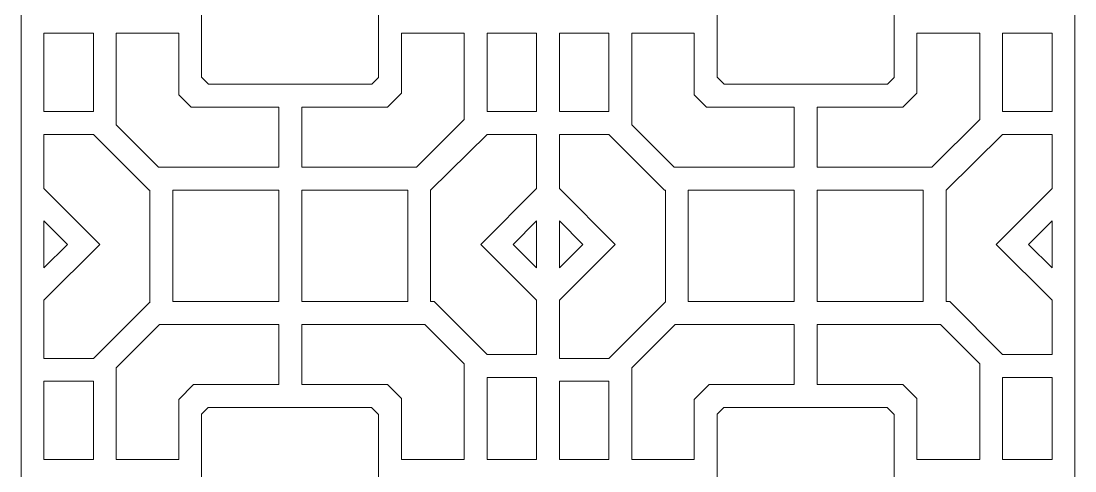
# Model space of a CAD drawing. Header units: centimetres. Extents: x 8 to 13.6, y -9.5 to 9.5.
# Drawn here: x 8 to 13.58, y 3.85 to 6.23 of the extents above; entities that cross this region are included whole.
import ezdxf

# ---------------------------------------------------------------- set-up
doc = ezdxf.new("R2010")
doc.units = ezdxf.units.CM
doc.header["$MEASUREMENT"] = 0
doc.layers.add('layer 1', color=7, linetype='Continuous')

msp = doc.modelspace()

# ---------------------------------------------------------------- linework, layer by layer
at = {"layer": 'layer 1', "color": 250, "lineweight": 9}
for points, knots in [([(8.00349, 4.75014), (8.00349, 4.75014), (8.00349, 4.75014), (8.00349, 4.75014), (8.00349, 4.75014), (8.00349, 4.75014), (8.00349, 7.12452), (8.00349, 7.12452), (8.00349, 7.12452), (8.00349, 7.12452), (8.00349, 7.12507), (8.00349, 7.12507), (8.00349, 7.12507), (8.00349, 7.12507), (8.00349, 9.5), (8.00349, 9.5), (8.00349, 9.5), (8.00349, 9.5), (8.12442, 9.5), (8.12442, 9.5), (8.12442, 9.5), (8.12442, 9.5), (8.12442, 9.19988), (8.12442, 9.19988), (8.12442, 9.19988), (8.12442, 9.19988), (8.3867, 9.19988), (8.3867, 9.19988), (8.3867, 9.19988), (8.3867, 9.19988), (8.68684, 9.5), (8.68684, 9.5), (8.68684, 9.5), (8.68684, 9.5), (10.19119, 9.5), (10.19119, 9.5), (10.19119, 9.5), (10.19119, 9.5), (10.47049, 9.22071), (10.47049, 9.22071), (10.47049, 9.22071), (10.47049, 9.22071), (10.47049, 9.2204), (10.47049, 9.2204), (10.47049, 9.2204), (10.47049, 9.2204), (10.73276, 9.2204), (10.73276, 9.2204), (10.73276, 9.2204), (10.73276, 9.2204), (10.73276, 9.5), (10.73276, 9.5), (10.73276, 9.5), (10.73276, 9.5), (10.85369, 9.5), (10.85369, 9.5), (10.85369, 9.5), (10.85369, 9.5), (10.85369, 9.19988), (10.85369, 9.19988), (10.85369, 9.19988), (10.85369, 9.19988), (11.11599, 9.19988), (11.11599, 9.19988), (11.11599, 9.19988), (11.11599, 9.19988), (11.41611, 9.5), (11.41611, 9.5), (11.41611, 9.5), (11.41611, 9.5), (12.92046, 9.5), (12.92046, 9.5), (12.92046, 9.5), (12.92046, 9.5), (13.19977, 9.22071), (13.19977, 9.22071), (13.19977, 9.22071), (13.19977, 9.22071), (13.19977, 9.2204), (13.19977, 9.2204), (13.19977, 9.2204), (13.19977, 9.2204), (13.46205, 9.2204), (13.46205, 9.2204), (13.46205, 9.2204), (13.46205, 9.2204), (13.46205, 9.5), (13.46205, 9.5), (13.46205, 9.5), (13.46205, 9.5), (13.58295, 9.5), (13.58295, 9.5), (13.58295, 9.5), (13.58295, 9.5), (13.58295, 7.12507), (13.58295, 7.12507), (13.58295, 7.12507), (13.58295, 7.12507), (13.58295, 7.12452), (13.58295, 7.12452), (13.58295, 7.12452), (13.58295, 7.12452), (13.58295, 4.75014), (13.58295, 4.75014), (13.58295, 4.75014), (13.58295, 4.75014), (13.58295, 4.7496), (13.58295, 4.7496), (13.58295, 4.7496), (13.58295, 4.7496), (13.58295, 2.37521), (13.58295, 2.37521), (13.58295, 2.37521), (13.58295, 2.37521), (13.58295, 2.37466), (13.58295, 2.37466), (13.58295, 2.37466), (13.58295, 2.37466), (13.58295, 0.00028), (13.58295, 0.00028), (13.58295, 0.00028), (13.58295, 0.00028), (13.58295, -0.00027), (13.58295, -0.00027), (13.58295, -0.00027), (13.58295, -0.00027), (13.58295, -2.37465), (13.58295, -2.37465), (13.58295, -2.37465), (13.58295, -2.37465), (13.58295, -2.3752), (13.58295, -2.3752), (13.58295, -2.3752), (13.58295, -2.3752), (13.58295, -4.74959), (13.58295, -4.74959), (13.58295, -4.74959), (13.58295, -4.74959), (13.58295, -4.75014), (13.58295, -4.75014), (13.58295, -4.75014), (13.58295, -4.75014), (13.58295, -7.12451), (13.58295, -7.12451), (13.58295, -7.12451), (13.58295, -7.12451), (13.58295, -7.12506), (13.58295, -7.12506), (13.58295, -7.12506), (13.58295, -7.12506), (13.58295, -9.5), (13.58295, -9.5), (13.58295, -9.5), (13.58295, -9.5), (13.46205, -9.5), (13.46205, -9.5), (13.46205, -9.5), (13.46205, -9.5), (13.46205, -9.49224), (13.46205, -9.49224), (13.46205, -9.49224), (13.46205, -9.49224), (13.16686, -9.19705), (13.16686, -9.19705), (13.16686, -9.19705), (13.16686, -9.19705), (13.46205, -8.90187), (13.46205, -8.90187), (13.46205, -8.90187), (13.46205, -8.90187), (13.46205, -8.61481), (13.46205, -8.61481), (13.46205, -8.61481), (13.46205, -8.61481), (13.1996, -8.61481), (13.1996, -8.61481), (13.1996, -8.61481), (13.1996, -8.61481), (12.90099, -8.90973), (12.90099, -8.90973), (12.90099, -8.90973), (12.90099, -8.90973), (12.90074, -8.90973), (12.90074, -8.90973), (12.90074, -8.90973), (12.90074, -8.90973), (12.90074, -9.5), (12.90074, -9.5), (12.90074, -9.5), (12.90074, -9.5), (12.77984, -9.5), (12.77984, -9.5), (12.77984, -9.5), (12.77984, -9.5), (12.77984, -8.90973), (12.77984, -8.90973), (12.77984, -8.90973), (12.77984, -8.90973), (12.21831, -8.90973), (12.21831, -8.90973), (12.21831, -8.90973), (12.21831, -8.90973), (12.21831, -9.5), (12.21831, -9.5), (12.21831, -9.5), (12.21831, -9.5), (12.0974, -9.5), (12.0974, -9.5), (12.0974, -9.5), (12.0974, -9.5), (12.0974, -8.90973), (12.0974, -8.90973), (12.0974, -8.90973), (12.0974, -8.90973), (11.53592, -8.90973), (11.53592, -8.90973), (11.53592, -8.90973), (11.53592, -8.90973), (11.53592, -9.5), (11.53592, -9.5), (11.53592, -9.5), (11.53592, -9.5), (11.415, -9.5), (11.415, -9.5), (11.415, -9.5), (11.415, -9.5), (11.415, -8.90973), (11.415, -8.90973), (11.415, -8.90973), (11.415, -8.90973), (11.41087, -8.90973), (11.41087, -8.90973), (11.41087, -8.90973), (11.41087, -8.90973), (11.11599, -8.61482), (11.11599, -8.61482), (11.11599, -8.61482), (11.11599, -8.61482), (11.11599, -8.61481), (11.11599, -8.61481), (11.11599, -8.61481), (11.11599, -8.61481), (10.85369, -8.61481), (10.85369, -8.61481), (10.85369, -8.61481), (10.85369, -8.61481), (10.85369, -8.90187), (10.85369, -8.90187), (10.85369, -8.90187), (10.85369, -8.90187), (11.14887, -9.19705), (11.14887, -9.19705), (11.14887, -9.19705), (11.14887, -9.19705), (10.85369, -9.49224), (10.85369, -9.49224), (10.85369, -9.49224), (10.85369, -9.49224), (10.85369, -9.5), (10.85369, -9.5), (10.85369, -9.5), (10.85369, -9.5), (10.73276, -9.5), (10.73276, -9.5), (10.73276, -9.5), (10.73276, -9.5), (10.73276, -9.49224), (10.73276, -9.49224), (10.73276, -9.49224), (10.73276, -9.49224), (10.43757, -9.19705), (10.43757, -9.19705), (10.43757, -9.19705), (10.43757, -9.19705), (10.73276, -8.90187), (10.73276, -8.90187), (10.73276, -8.90187), (10.73276, -8.90187), (10.73276, -8.61481), (10.73276, -8.61481), (10.73276, -8.61481), (10.73276, -8.61481), (10.47033, -8.61481), (10.47033, -8.61481), (10.47033, -8.61481), (10.47033, -8.61481), (10.1717, -8.90973), (10.1717, -8.90973), (10.1717, -8.90973), (10.1717, -8.90973), (10.17145, -8.90973), (10.17145, -8.90973), (10.17145, -8.90973), (10.17145, -8.90973), (10.17145, -9.5), (10.17145, -9.5), (10.17145, -9.5), (10.17145, -9.5), (10.05055, -9.5), (10.05055, -9.5), (10.05055, -9.5), (10.05055, -9.5), (10.05055, -8.90973), (10.05055, -8.90973), (10.05055, -8.90973), (10.05055, -8.90973), (9.48904, -8.90973), (9.48904, -8.90973), (9.48904, -8.90973), (9.48904, -8.90973), (9.48904, -9.5), (9.48904, -9.5), (9.48904, -9.5), (9.48904, -9.5), (9.36814, -9.5), (9.36814, -9.5), (9.36814, -9.5), (9.36814, -9.5), (9.36814, -8.90973), (9.36814, -8.90973), (9.36814, -8.90973), (9.36814, -8.90973), (8.80664, -8.90973), (8.80664, -8.90973), (8.80664, -8.90973), (8.80664, -8.90973), (8.80664, -9.5), (8.80664, -9.5), (8.80664, -9.5), (8.80664, -9.5), (8.68573, -9.5), (8.68573, -9.5), (8.68573, -9.5), (8.68573, -9.5), (8.68573, -8.90973), (8.68573, -8.90973), (8.68573, -8.90973), (8.68573, -8.90973), (8.6816, -8.90973), (8.6816, -8.90973), (8.6816, -8.90973), (8.6816, -8.90973), (8.3867, -8.61482), (8.3867, -8.61482), (8.3867, -8.61482), (8.3867, -8.61482), (8.3867, -8.61481), (8.3867, -8.61481), (8.3867, -8.61481), (8.3867, -8.61481), (8.12442, -8.61481), (8.12442, -8.61481), (8.12442, -8.61481), (8.12442, -8.61481), (8.12442, -8.90187), (8.12442, -8.90187), (8.12442, -8.90187), (8.12442, -8.90187), (8.4196, -9.19705), (8.4196, -9.19705), (8.4196, -9.19705), (8.4196, -9.19705), (8.12442, -9.49224), (8.12442, -9.49224), (8.12442, -9.49224), (8.12442, -9.49224), (8.12442, -9.5), (8.12442, -9.5), (8.12442, -9.5), (8.12442, -9.5), (8.00349, -9.5), (8.00349, -9.5), (8.00349, -9.5), (8.00349, -9.5), (8.00349, -7.12506), (8.00349, -7.12506), (8.00349, -7.12506), (8.00349, -7.12506), (8.00349, -7.12451), (8.00349, -7.12451), (8.00349, -7.12451), (8.00349, -7.12451), (8.00349, -4.75014), (8.00349, -4.75014), (8.00349, -4.75014), (8.00349, -4.75014), (8.00349, -4.74959), (8.00349, -4.74959), (8.00349, -4.74959), (8.00349, -4.74959), (8.00349, -2.3752), (8.00349, -2.3752), (8.00349, -2.3752), (8.00349, -2.3752), (8.00349, -2.37465), (8.00349, -2.37465), (8.00349, -2.37465), (8.00349, -2.37465), (8.00349, -0.00027), (8.00349, -0.00027), (8.00349, -0.00027), (8.00349, -0.00027), (8.00349, 0.00028), (8.00349, 0.00028), (8.00349, 0.00028), (8.00349, 0.00028), (8.00349, 2.37466), (8.00349, 2.37466), (8.00349, 2.37466), (8.00349, 2.37466), (8.00349, 2.37521), (8.00349, 2.37521), (8.00349, 2.37521), (8.00349, 2.37521), (8.00349, 4.7496), (8.00349, 4.7496), (8.00349, 4.7496), (8.00349, 4.7496), (8.00349, 4.75014), (8.00349, 4.75014)], [0, 0, 0, 0, 0.009434, 0.009434, 0.009434, 0.009434, 0.0188679, 0.0188679, 0.0188679, 0.0188679, 0.0283019, 0.0283019, 0.0283019, 0.0283019, 0.0377358, 0.0377358, 0.0377358, 0.0377358, 0.0471698, 0.0471698, 0.0471698, 0.0471698, 0.0566038, 0.0566038, 0.0566038, 0.0566038, 0.0660377, 0.0660377, 0.0660377, 0.0660377, 0.0754717, 0.0754717, 0.0754717, 0.0754717, 0.0849057, 0.0849057, 0.0849057, 0.0849057, 0.0943396, 0.0943396, 0.0943396, 0.0943396, 0.1037736, 0.1037736, 0.1037736, 0.1037736, 0.1132075, 0.1132075, 0.1132075, 0.1132075, 0.1226415, 0.1226415, 0.1226415, 0.1226415, 0.1320755, 0.1320755, 0.1320755, 0.1320755, 0.1415094, 0.1415094, 0.1415094, 0.1415094, 0.1509434, 0.1509434, 0.1509434, 0.1509434, 0.1603774, 0.1603774, 0.1603774, 0.1603774, 0.1698113, 0.1698113, 0.1698113, 0.1698113, 0.1792453, 0.1792453, 0.1792453, 0.1792453, 0.1886792, 0.1886792, 0.1886792, 0.1886792, 0.1981132, 0.1981132, 0.1981132, 0.1981132, 0.2075472, 0.2075472, 0.2075472, 0.2075472, 0.2169811, 0.2169811, 0.2169811, 0.2169811, 0.2264151, 0.2264151, 0.2264151, 0.2264151, 0.2358491, 0.2358491, 0.2358491, 0.2358491, 0.245283, 0.245283, 0.245283, 0.245283, 0.254717, 0.254717, 0.254717, 0.254717, 0.2641509, 0.2641509, 0.2641509, 0.2641509, 0.2735849, 0.2735849, 0.2735849, 0.2735849, 0.2830189, 0.2830189, 0.2830189, 0.2830189, 0.2924528, 0.2924528, 0.2924528, 0.2924528, 0.3018868, 0.3018868, 0.3018868, 0.3018868, 0.3113208, 0.3113208, 0.3113208, 0.3113208, 0.3207547, 0.3207547, 0.3207547, 0.3207547, 0.3301887, 0.3301887, 0.3301887, 0.3301887, 0.3396226, 0.3396226, 0.3396226, 0.3396226, 0.3490566, 0.3490566, 0.3490566, 0.3490566, 0.3584906, 0.3584906, 0.3584906, 0.3584906, 0.3679245, 0.3679245, 0.3679245, 0.3679245, 0.3773585, 0.3773585, 0.3773585, 0.3773585, 0.3867925, 0.3867925, 0.3867925, 0.3867925, 0.3962264, 0.3962264, 0.3962264, 0.3962264, 0.4056604, 0.4056604, 0.4056604, 0.4056604, 0.4150943, 0.4150943, 0.4150943, 0.4150943, 0.4245283, 0.4245283, 0.4245283, 0.4245283, 0.4339623, 0.4339623, 0.4339623, 0.4339623, 0.4433962, 0.4433962, 0.4433962, 0.4433962, 0.4528302, 0.4528302, 0.4528302, 0.4528302, 0.4622642, 0.4622642, 0.4622642, 0.4622642, 0.4716981, 0.4716981, 0.4716981, 0.4716981, 0.4811321, 0.4811321, 0.4811321, 0.4811321, 0.490566, 0.490566, 0.490566, 0.490566, 0.5, 0.5, 0.5, 0.5, 0.509434, 0.509434, 0.509434, 0.509434, 0.5188679, 0.5188679, 0.5188679, 0.5188679, 0.5283019, 0.5283019, 0.5283019, 0.5283019, 0.5377358, 0.5377358, 0.5377358, 0.5377358, 0.5471698, 0.5471698, 0.5471698, 0.5471698, 0.5566038, 0.5566038, 0.5566038, 0.5566038, 0.5660377, 0.5660377, 0.5660377, 0.5660377, 0.5754717, 0.5754717, 0.5754717, 0.5754717, 0.5849057, 0.5849057, 0.5849057, 0.5849057, 0.5943396, 0.5943396, 0.5943396, 0.5943396, 0.6037736, 0.6037736, 0.6037736, 0.6037736, 0.6132075, 0.6132075, 0.6132075, 0.6132075, 0.6226415, 0.6226415, 0.6226415, 0.6226415, 0.6320755, 0.6320755, 0.6320755, 0.6320755, 0.6415094, 0.6415094, 0.6415094, 0.6415094, 0.6509434, 0.6509434, 0.6509434, 0.6509434, 0.6603774, 0.6603774, 0.6603774, 0.6603774, 0.6698113, 0.6698113, 0.6698113, 0.6698113, 0.6792453, 0.6792453, 0.6792453, 0.6792453, 0.6886792, 0.6886792, 0.6886792, 0.6886792, 0.6981132, 0.6981132, 0.6981132, 0.6981132, 0.7075472, 0.7075472, 0.7075472, 0.7075472, 0.7169811, 0.7169811, 0.7169811, 0.7169811, 0.7264151, 0.7264151, 0.7264151, 0.7264151, 0.7358491, 0.7358491, 0.7358491, 0.7358491, 0.745283, 0.745283, 0.745283, 0.745283, 0.754717, 0.754717, 0.754717, 0.754717, 0.7641509, 0.7641509, 0.7641509, 0.7641509, 0.7735849, 0.7735849, 0.7735849, 0.7735849, 0.7830189, 0.7830189, 0.7830189, 0.7830189, 0.7924528, 0.7924528, 0.7924528, 0.7924528, 0.8018868, 0.8018868, 0.8018868, 0.8018868, 0.8113208, 0.8113208, 0.8113208, 0.8113208, 0.8207547, 0.8207547, 0.8207547, 0.8207547, 0.8301887, 0.8301887, 0.8301887, 0.8301887, 0.8396226, 0.8396226, 0.8396226, 0.8396226, 0.8490566, 0.8490566, 0.8490566, 0.8490566, 0.8584906, 0.8584906, 0.8584906, 0.8584906, 0.8679245, 0.8679245, 0.8679245, 0.8679245, 0.8773585, 0.8773585, 0.8773585, 0.8773585, 0.8867925, 0.8867925, 0.8867925, 0.8867925, 0.8962264, 0.8962264, 0.8962264, 0.8962264, 0.9056604, 0.9056604, 0.9056604, 0.9056604, 0.9150943, 0.9150943, 0.9150943, 0.9150943, 0.9245283, 0.9245283, 0.9245283, 0.9245283, 0.9339623, 0.9339623, 0.9339623, 0.9339623, 0.9433962, 0.9433962, 0.9433962, 0.9433962, 0.9528302, 0.9528302, 0.9528302, 0.9528302, 0.9622642, 0.9622642, 0.9622642, 0.9622642, 0.9716981, 0.9716981, 0.9716981, 0.9716981, 0.9811321, 0.9811321, 0.9811321, 0.9811321, 1, 1, 1, 1]), ([(9.89597, 6.52872), (9.89597, 6.52872), (9.89597, 6.52872), (9.89597, 6.52872), (9.89597, 6.52872), (9.89597, 6.52872), (9.89597, 5.93491), (9.89597, 5.93491), (9.89597, 5.93491), (9.89597, 5.93491), (9.86139, 5.90033), (9.86139, 5.90033), (9.86139, 5.90033), (9.86139, 5.90033), (8.99583, 5.90033), (8.99583, 5.90033), (8.99583, 5.90033), (8.99583, 5.90033), (8.95929, 5.93689), (8.95929, 5.93689), (8.95929, 5.93689), (8.95929, 5.93689), (8.95929, 6.53069), (8.95929, 6.53069), (8.95929, 6.53069), (8.95929, 6.53069), (8.99402, 6.56541), (8.99402, 6.56541), (8.99402, 6.56541), (8.99402, 6.56541), (9.8593, 6.56541), (9.8593, 6.56541), (9.8593, 6.56541), (9.8593, 6.56541), (9.89597, 6.52872), (9.89597, 6.52872)], [0, 0, 0, 0, 0.1, 0.1, 0.1, 0.1, 0.2, 0.2, 0.2, 0.2, 0.3, 0.3, 0.3, 0.3, 0.4, 0.4, 0.4, 0.4, 0.5, 0.5, 0.5, 0.5, 0.6, 0.6, 0.6, 0.6, 0.7, 0.7, 0.7, 0.7, 0.8, 0.8, 0.8, 0.8, 1, 1, 1, 1]), ([(12.62525, 6.52872), (12.62525, 6.52872), (12.62525, 6.52872), (12.62525, 6.52872), (12.62525, 6.52872), (12.62525, 6.52872), (12.62525, 5.93491), (12.62525, 5.93491), (12.62525, 5.93491), (12.62525, 5.93491), (12.59068, 5.90033), (12.59068, 5.90033), (12.59068, 5.90033), (12.59068, 5.90033), (11.72512, 5.90033), (11.72512, 5.90033), (11.72512, 5.90033), (11.72512, 5.90033), (11.68858, 5.93689), (11.68858, 5.93689), (11.68858, 5.93689), (11.68858, 5.93689), (11.68858, 6.53069), (11.68858, 6.53069), (11.68858, 6.53069), (11.68858, 6.53069), (11.72329, 6.56541), (11.72329, 6.56541), (11.72329, 6.56541), (11.72329, 6.56541), (12.58857, 6.56541), (12.58857, 6.56541), (12.58857, 6.56541), (12.58857, 6.56541), (12.62525, 6.52872), (12.62525, 6.52872)], [0, 0, 0, 0, 0.1, 0.1, 0.1, 0.1, 0.2, 0.2, 0.2, 0.2, 0.3, 0.3, 0.3, 0.3, 0.4, 0.4, 0.4, 0.4, 0.5, 0.5, 0.5, 0.5, 0.6, 0.6, 0.6, 0.6, 0.7, 0.7, 0.7, 0.7, 0.8, 0.8, 0.8, 0.8, 1, 1, 1, 1]), ([(8.3867, 6.16941), (8.3867, 6.16941), (8.3867, 6.16941), (8.3867, 6.16941), (8.3867, 6.16941), (8.3867, 6.16941), (8.12442, 6.16941), (8.12442, 6.16941), (8.12442, 6.16941), (8.12442, 6.16941), (8.12442, 5.75569), (8.12442, 5.75569), (8.12442, 5.75569), (8.12442, 5.75569), (8.3867, 5.75569), (8.3867, 5.75569), (8.3867, 5.75569), (8.3867, 5.75569), (8.3867, 6.16941), (8.3867, 6.16941)], [0, 0, 0, 0, 0.1666667, 0.1666667, 0.1666667, 0.1666667, 0.3333333, 0.3333333, 0.3333333, 0.3333333, 0.5, 0.5, 0.5, 0.5, 0.6666667, 0.6666667, 0.6666667, 0.6666667, 1, 1, 1, 1]), ([(9.36814, 5.46077), (9.36814, 5.46077), (9.36814, 5.46077), (9.36814, 5.46077), (9.36814, 5.46077), (9.36814, 5.46077), (9.36814, 5.77943), (9.36814, 5.77943), (9.36814, 5.77943), (9.36814, 5.77943), (8.90341, 5.77943), (8.90341, 5.77943), (8.90341, 5.77943), (8.90341, 5.77943), (8.83839, 5.84447), (8.83839, 5.84447), (8.83839, 5.84447), (8.83839, 5.84447), (8.83839, 6.16941), (8.83839, 6.16941), (8.83839, 6.16941), (8.83839, 6.16941), (8.5076, 6.16941), (8.5076, 6.16941), (8.5076, 6.16941), (8.5076, 6.16941), (8.5076, 5.68486), (8.5076, 5.68486), (8.5076, 5.68486), (8.5076, 5.68486), (8.7317, 5.46077), (8.7317, 5.46077), (8.7317, 5.46077), (8.7317, 5.46077), (9.36814, 5.46077), (9.36814, 5.46077)], [0, 0, 0, 0, 0.1, 0.1, 0.1, 0.1, 0.2, 0.2, 0.2, 0.2, 0.3, 0.3, 0.3, 0.3, 0.4, 0.4, 0.4, 0.4, 0.5, 0.5, 0.5, 0.5, 0.6, 0.6, 0.6, 0.6, 0.7, 0.7, 0.7, 0.7, 0.8, 0.8, 0.8, 0.8, 1, 1, 1, 1]), ([(9.48904, 5.77943), (9.48904, 5.77943), (9.48904, 5.77943), (9.48904, 5.77943), (9.48904, 5.77943), (9.48904, 5.77943), (9.48904, 5.46077), (9.48904, 5.46077), (9.48904, 5.46077), (9.48904, 5.46077), (10.09696, 5.46077), (10.09696, 5.46077), (10.09696, 5.46077), (10.09696, 5.46077), (10.34958, 5.71337), (10.34958, 5.71337), (10.34958, 5.71337), (10.34958, 5.71337), (10.34958, 6.16941), (10.34958, 6.16941), (10.34958, 6.16941), (10.34958, 6.16941), (10.01689, 6.16941), (10.01689, 6.16941), (10.01689, 6.16941), (10.01689, 6.16941), (10.01689, 5.85311), (10.01689, 5.85311), (10.01689, 5.85311), (10.01689, 5.85311), (9.94319, 5.77943), (9.94319, 5.77943), (9.94319, 5.77943), (9.94319, 5.77943), (9.48904, 5.77943), (9.48904, 5.77943)], [0, 0, 0, 0, 0.1, 0.1, 0.1, 0.1, 0.2, 0.2, 0.2, 0.2, 0.3, 0.3, 0.3, 0.3, 0.4, 0.4, 0.4, 0.4, 0.5, 0.5, 0.5, 0.5, 0.6, 0.6, 0.6, 0.6, 0.7, 0.7, 0.7, 0.7, 0.8, 0.8, 0.8, 0.8, 1, 1, 1, 1]), ([(10.47049, 5.75569), (10.47049, 5.75569), (10.47049, 5.75569), (10.47049, 5.75569), (10.47049, 5.75569), (10.47049, 5.75569), (10.73276, 5.75569), (10.73276, 5.75569), (10.73276, 5.75569), (10.73276, 5.75569), (10.73276, 6.16941), (10.73276, 6.16941), (10.73276, 6.16941), (10.73276, 6.16941), (10.47049, 6.16941), (10.47049, 6.16941), (10.47049, 6.16941), (10.47049, 6.16941), (10.47049, 5.75569), (10.47049, 5.75569)], [0, 0, 0, 0, 0.1666667, 0.1666667, 0.1666667, 0.1666667, 0.3333333, 0.3333333, 0.3333333, 0.3333333, 0.5, 0.5, 0.5, 0.5, 0.6666667, 0.6666667, 0.6666667, 0.6666667, 1, 1, 1, 1]), ([(10.85369, 6.16941), (10.85369, 6.16941), (10.85369, 6.16941), (10.85369, 6.16941), (10.85369, 6.16941), (10.85369, 6.16941), (10.85369, 5.75569), (10.85369, 5.75569), (10.85369, 5.75569), (10.85369, 5.75569), (11.11599, 5.75569), (11.11599, 5.75569), (11.11599, 5.75569), (11.11599, 5.75569), (11.11599, 6.16941), (11.11599, 6.16941), (11.11599, 6.16941), (11.11599, 6.16941), (10.85369, 6.16941), (10.85369, 6.16941)], [0, 0, 0, 0, 0.1666667, 0.1666667, 0.1666667, 0.1666667, 0.3333333, 0.3333333, 0.3333333, 0.3333333, 0.5, 0.5, 0.5, 0.5, 0.6666667, 0.6666667, 0.6666667, 0.6666667, 1, 1, 1, 1]), ([(12.0974, 5.46077), (12.0974, 5.46077), (12.0974, 5.46077), (12.0974, 5.46077), (12.0974, 5.46077), (12.0974, 5.46077), (12.0974, 5.77943), (12.0974, 5.77943), (12.0974, 5.77943), (12.0974, 5.77943), (11.63268, 5.77943), (11.63268, 5.77943), (11.63268, 5.77943), (11.63268, 5.77943), (11.56766, 5.84447), (11.56766, 5.84447), (11.56766, 5.84447), (11.56766, 5.84447), (11.56766, 6.16941), (11.56766, 6.16941), (11.56766, 6.16941), (11.56766, 6.16941), (11.23689, 6.16941), (11.23689, 6.16941), (11.23689, 6.16941), (11.23689, 6.16941), (11.23689, 5.68486), (11.23689, 5.68486), (11.23689, 5.68486), (11.23689, 5.68486), (11.46097, 5.46077), (11.46097, 5.46077), (11.46097, 5.46077), (11.46097, 5.46077), (12.0974, 5.46077), (12.0974, 5.46077)], [0, 0, 0, 0, 0.1, 0.1, 0.1, 0.1, 0.2, 0.2, 0.2, 0.2, 0.3, 0.3, 0.3, 0.3, 0.4, 0.4, 0.4, 0.4, 0.5, 0.5, 0.5, 0.5, 0.6, 0.6, 0.6, 0.6, 0.7, 0.7, 0.7, 0.7, 0.8, 0.8, 0.8, 0.8, 1, 1, 1, 1]), ([(12.21831, 5.77943), (12.21831, 5.77943), (12.21831, 5.77943), (12.21831, 5.77943), (12.21831, 5.77943), (12.21831, 5.77943), (12.21831, 5.46077), (12.21831, 5.46077), (12.21831, 5.46077), (12.21831, 5.46077), (12.82625, 5.46077), (12.82625, 5.46077), (12.82625, 5.46077), (12.82625, 5.46077), (13.07885, 5.71337), (13.07885, 5.71337), (13.07885, 5.71337), (13.07885, 5.71337), (13.07885, 6.16941), (13.07885, 6.16941), (13.07885, 6.16941), (13.07885, 6.16941), (12.74616, 6.16941), (12.74616, 6.16941), (12.74616, 6.16941), (12.74616, 6.16941), (12.74616, 5.85311), (12.74616, 5.85311), (12.74616, 5.85311), (12.74616, 5.85311), (12.67248, 5.77943), (12.67248, 5.77943), (12.67248, 5.77943), (12.67248, 5.77943), (12.21831, 5.77943), (12.21831, 5.77943)], [0, 0, 0, 0, 0.1, 0.1, 0.1, 0.1, 0.2, 0.2, 0.2, 0.2, 0.3, 0.3, 0.3, 0.3, 0.4, 0.4, 0.4, 0.4, 0.5, 0.5, 0.5, 0.5, 0.6, 0.6, 0.6, 0.6, 0.7, 0.7, 0.7, 0.7, 0.8, 0.8, 0.8, 0.8, 1, 1, 1, 1]), ([(13.19977, 5.75569), (13.19977, 5.75569), (13.19977, 5.75569), (13.19977, 5.75569), (13.19977, 5.75569), (13.19977, 5.75569), (13.46205, 5.75569), (13.46205, 5.75569), (13.46205, 5.75569), (13.46205, 5.75569), (13.46205, 6.16941), (13.46205, 6.16941), (13.46205, 6.16941), (13.46205, 6.16941), (13.19977, 6.16941), (13.19977, 6.16941), (13.19977, 6.16941), (13.19977, 6.16941), (13.19977, 5.75569), (13.19977, 5.75569)], [0, 0, 0, 0, 0.1666667, 0.1666667, 0.1666667, 0.1666667, 0.3333333, 0.3333333, 0.3333333, 0.3333333, 0.5, 0.5, 0.5, 0.5, 0.6666667, 0.6666667, 0.6666667, 0.6666667, 1, 1, 1, 1]), ([(8.68629, 4.7496), (8.68629, 4.7496), (8.68629, 4.7496), (8.68629, 4.7496), (8.68629, 4.7496), (8.68629, 4.7496), (8.68573, 4.7496), (8.68573, 4.7496), (8.68573, 4.7496), (8.68573, 4.7496), (8.68573, 5.33986), (8.68573, 5.33986), (8.68573, 5.33986), (8.68573, 5.33986), (8.6816, 5.33986), (8.6816, 5.33986), (8.6816, 5.33986), (8.6816, 5.33986), (8.3867, 5.63476), (8.3867, 5.63476), (8.3867, 5.63476), (8.3867, 5.63476), (8.3867, 5.63479), (8.3867, 5.63479), (8.3867, 5.63479), (8.3867, 5.63479), (8.12442, 5.63479), (8.12442, 5.63479), (8.12442, 5.63479), (8.12442, 5.63479), (8.12442, 5.34772), (8.12442, 5.34772), (8.12442, 5.34772), (8.12442, 5.34772), (8.4196, 5.05253), (8.4196, 5.05253), (8.4196, 5.05253), (8.4196, 5.05253), (8.12442, 4.75734), (8.12442, 4.75734), (8.12442, 4.75734), (8.12442, 4.75734), (8.12442, 4.75014), (8.12442, 4.75014), (8.12442, 4.75014), (8.12442, 4.75014), (8.12442, 4.7496), (8.12442, 4.7496), (8.12442, 4.7496), (8.12442, 4.7496), (8.12442, 4.45001), (8.12442, 4.45001), (8.12442, 4.45001), (8.12442, 4.45001), (8.3867, 4.45001), (8.3867, 4.45001), (8.3867, 4.45001), (8.3867, 4.45001), (8.68629, 4.7496), (8.68629, 4.7496)], [0, 0, 0, 0, 0.0625, 0.0625, 0.0625, 0.0625, 0.125, 0.125, 0.125, 0.125, 0.1875, 0.1875, 0.1875, 0.1875, 0.25, 0.25, 0.25, 0.25, 0.3125, 0.3125, 0.3125, 0.3125, 0.375, 0.375, 0.375, 0.375, 0.4375, 0.4375, 0.4375, 0.4375, 0.5, 0.5, 0.5, 0.5, 0.5625, 0.5625, 0.5625, 0.5625, 0.625, 0.625, 0.625, 0.625, 0.6875, 0.6875, 0.6875, 0.6875, 0.75, 0.75, 0.75, 0.75, 0.8125, 0.8125, 0.8125, 0.8125, 0.875, 0.875, 0.875, 0.875, 1, 1, 1, 1]), ([(10.73276, 4.75734), (10.73276, 4.75734), (10.73276, 4.75734), (10.73276, 4.75734), (10.73276, 4.75734), (10.73276, 4.75734), (10.43757, 5.05253), (10.43757, 5.05253), (10.43757, 5.05253), (10.43757, 5.05253), (10.73276, 5.34772), (10.73276, 5.34772), (10.73276, 5.34772), (10.73276, 5.34772), (10.73276, 5.63479), (10.73276, 5.63479), (10.73276, 5.63479), (10.73276, 5.63479), (10.47033, 5.63479), (10.47033, 5.63479), (10.47033, 5.63479), (10.47033, 5.63479), (10.1717, 5.33986), (10.1717, 5.33986), (10.1717, 5.33986), (10.1717, 5.33986), (10.17145, 5.33986), (10.17145, 5.33986), (10.17145, 5.33986), (10.17145, 5.33986), (10.17145, 4.75014), (10.17145, 4.75014), (10.17145, 4.75014), (10.17145, 4.75014), (10.19119, 4.75014), (10.19119, 4.75014), (10.19119, 4.75014), (10.19119, 4.75014), (10.47049, 4.47084), (10.47049, 4.47084), (10.47049, 4.47084), (10.47049, 4.47084), (10.47049, 4.47053), (10.47049, 4.47053), (10.47049, 4.47053), (10.47049, 4.47053), (10.73276, 4.47053), (10.73276, 4.47053), (10.73276, 4.47053), (10.73276, 4.47053), (10.73276, 4.7496), (10.73276, 4.7496), (10.73276, 4.7496), (10.73276, 4.7496), (10.73276, 4.75014), (10.73276, 4.75014), (10.73276, 4.75014), (10.73276, 4.75014), (10.73276, 4.75734), (10.73276, 4.75734)], [0, 0, 0, 0, 0.0625, 0.0625, 0.0625, 0.0625, 0.125, 0.125, 0.125, 0.125, 0.1875, 0.1875, 0.1875, 0.1875, 0.25, 0.25, 0.25, 0.25, 0.3125, 0.3125, 0.3125, 0.3125, 0.375, 0.375, 0.375, 0.375, 0.4375, 0.4375, 0.4375, 0.4375, 0.5, 0.5, 0.5, 0.5, 0.5625, 0.5625, 0.5625, 0.5625, 0.625, 0.625, 0.625, 0.625, 0.6875, 0.6875, 0.6875, 0.6875, 0.75, 0.75, 0.75, 0.75, 0.8125, 0.8125, 0.8125, 0.8125, 0.875, 0.875, 0.875, 0.875, 1, 1, 1, 1]), ([(10.85369, 5.63479), (10.85369, 5.63479), (10.85369, 5.63479), (10.85369, 5.63479), (10.85369, 5.63479), (10.85369, 5.63479), (10.85369, 5.34772), (10.85369, 5.34772), (10.85369, 5.34772), (10.85369, 5.34772), (11.14887, 5.05253), (11.14887, 5.05253), (11.14887, 5.05253), (11.14887, 5.05253), (10.85369, 4.75734), (10.85369, 4.75734), (10.85369, 4.75734), (10.85369, 4.75734), (10.85369, 4.75014), (10.85369, 4.75014), (10.85369, 4.75014), (10.85369, 4.75014), (10.85369, 4.7496), (10.85369, 4.7496), (10.85369, 4.7496), (10.85369, 4.7496), (10.85369, 4.45001), (10.85369, 4.45001), (10.85369, 4.45001), (10.85369, 4.45001), (11.11599, 4.45001), (11.11599, 4.45001), (11.11599, 4.45001), (11.11599, 4.45001), (11.41556, 4.7496), (11.41556, 4.7496), (11.41556, 4.7496), (11.41556, 4.7496), (11.415, 4.7496), (11.415, 4.7496), (11.415, 4.7496), (11.415, 4.7496), (11.415, 5.33986), (11.415, 5.33986), (11.415, 5.33986), (11.415, 5.33986), (11.41087, 5.33986), (11.41087, 5.33986), (11.41087, 5.33986), (11.41087, 5.33986), (11.11599, 5.63476), (11.11599, 5.63476), (11.11599, 5.63476), (11.11599, 5.63476), (11.11599, 5.63479), (11.11599, 5.63479), (11.11599, 5.63479), (11.11599, 5.63479), (10.85369, 5.63479), (10.85369, 5.63479)], [0, 0, 0, 0, 0.0625, 0.0625, 0.0625, 0.0625, 0.125, 0.125, 0.125, 0.125, 0.1875, 0.1875, 0.1875, 0.1875, 0.25, 0.25, 0.25, 0.25, 0.3125, 0.3125, 0.3125, 0.3125, 0.375, 0.375, 0.375, 0.375, 0.4375, 0.4375, 0.4375, 0.4375, 0.5, 0.5, 0.5, 0.5, 0.5625, 0.5625, 0.5625, 0.5625, 0.625, 0.625, 0.625, 0.625, 0.6875, 0.6875, 0.6875, 0.6875, 0.75, 0.75, 0.75, 0.75, 0.8125, 0.8125, 0.8125, 0.8125, 0.875, 0.875, 0.875, 0.875, 1, 1, 1, 1]), ([(13.46205, 4.75014), (13.46205, 4.75014), (13.46205, 4.75014), (13.46205, 4.75014), (13.46205, 4.75014), (13.46205, 4.75014), (13.46205, 4.75734), (13.46205, 4.75734), (13.46205, 4.75734), (13.46205, 4.75734), (13.16686, 5.05253), (13.16686, 5.05253), (13.16686, 5.05253), (13.16686, 5.05253), (13.46205, 5.34772), (13.46205, 5.34772), (13.46205, 5.34772), (13.46205, 5.34772), (13.46205, 5.63479), (13.46205, 5.63479), (13.46205, 5.63479), (13.46205, 5.63479), (13.1996, 5.63479), (13.1996, 5.63479), (13.1996, 5.63479), (13.1996, 5.63479), (12.90099, 5.33986), (12.90099, 5.33986), (12.90099, 5.33986), (12.90099, 5.33986), (12.90074, 5.33986), (12.90074, 5.33986), (12.90074, 5.33986), (12.90074, 5.33986), (12.90074, 4.75014), (12.90074, 4.75014), (12.90074, 4.75014), (12.90074, 4.75014), (12.92046, 4.75014), (12.92046, 4.75014), (12.92046, 4.75014), (12.92046, 4.75014), (13.19977, 4.47084), (13.19977, 4.47084), (13.19977, 4.47084), (13.19977, 4.47084), (13.19977, 4.47053), (13.19977, 4.47053), (13.19977, 4.47053), (13.19977, 4.47053), (13.46205, 4.47053), (13.46205, 4.47053), (13.46205, 4.47053), (13.46205, 4.47053), (13.46205, 4.7496), (13.46205, 4.7496), (13.46205, 4.7496), (13.46205, 4.7496), (13.46205, 4.75014), (13.46205, 4.75014)], [0, 0, 0, 0, 0.0625, 0.0625, 0.0625, 0.0625, 0.125, 0.125, 0.125, 0.125, 0.1875, 0.1875, 0.1875, 0.1875, 0.25, 0.25, 0.25, 0.25, 0.3125, 0.3125, 0.3125, 0.3125, 0.375, 0.375, 0.375, 0.375, 0.4375, 0.4375, 0.4375, 0.4375, 0.5, 0.5, 0.5, 0.5, 0.5625, 0.5625, 0.5625, 0.5625, 0.625, 0.625, 0.625, 0.625, 0.6875, 0.6875, 0.6875, 0.6875, 0.75, 0.75, 0.75, 0.75, 0.8125, 0.8125, 0.8125, 0.8125, 0.875, 0.875, 0.875, 0.875, 1, 1, 1, 1]), ([(9.36814, 4.75014), (9.36814, 4.75014), (9.36814, 4.75014), (9.36814, 4.75014), (9.36814, 4.75014), (9.36814, 4.75014), (9.36814, 5.33986), (9.36814, 5.33986), (9.36814, 5.33986), (9.36814, 5.33986), (8.80664, 5.33986), (8.80664, 5.33986), (8.80664, 5.33986), (8.80664, 5.33986), (8.80664, 4.75014), (8.80664, 4.75014), (8.80664, 4.75014), (8.80664, 4.75014), (9.36814, 4.75014), (9.36814, 4.75014)], [0, 0, 0, 0, 0.1666667, 0.1666667, 0.1666667, 0.1666667, 0.3333333, 0.3333333, 0.3333333, 0.3333333, 0.5, 0.5, 0.5, 0.5, 0.6666667, 0.6666667, 0.6666667, 0.6666667, 1, 1, 1, 1]), ([(10.05055, 4.75014), (10.05055, 4.75014), (10.05055, 4.75014), (10.05055, 4.75014), (10.05055, 4.75014), (10.05055, 4.75014), (10.05055, 5.33986), (10.05055, 5.33986), (10.05055, 5.33986), (10.05055, 5.33986), (9.48904, 5.33986), (9.48904, 5.33986), (9.48904, 5.33986), (9.48904, 5.33986), (9.48904, 4.75014), (9.48904, 4.75014), (9.48904, 4.75014), (9.48904, 4.75014), (10.05055, 4.75014), (10.05055, 4.75014)], [0, 0, 0, 0, 0.1666667, 0.1666667, 0.1666667, 0.1666667, 0.3333333, 0.3333333, 0.3333333, 0.3333333, 0.5, 0.5, 0.5, 0.5, 0.6666667, 0.6666667, 0.6666667, 0.6666667, 1, 1, 1, 1]), ([(12.0974, 4.75014), (12.0974, 4.75014), (12.0974, 4.75014), (12.0974, 4.75014), (12.0974, 4.75014), (12.0974, 4.75014), (12.0974, 5.33986), (12.0974, 5.33986), (12.0974, 5.33986), (12.0974, 5.33986), (11.53592, 5.33986), (11.53592, 5.33986), (11.53592, 5.33986), (11.53592, 5.33986), (11.53592, 4.75014), (11.53592, 4.75014), (11.53592, 4.75014), (11.53592, 4.75014), (12.0974, 4.75014), (12.0974, 4.75014)], [0, 0, 0, 0, 0.1666667, 0.1666667, 0.1666667, 0.1666667, 0.3333333, 0.3333333, 0.3333333, 0.3333333, 0.5, 0.5, 0.5, 0.5, 0.6666667, 0.6666667, 0.6666667, 0.6666667, 1, 1, 1, 1]), ([(12.77984, 4.75014), (12.77984, 4.75014), (12.77984, 4.75014), (12.77984, 4.75014), (12.77984, 4.75014), (12.77984, 4.75014), (12.77984, 5.33986), (12.77984, 5.33986), (12.77984, 5.33986), (12.77984, 5.33986), (12.21831, 5.33986), (12.21831, 5.33986), (12.21831, 5.33986), (12.21831, 5.33986), (12.21831, 4.75014), (12.21831, 4.75014), (12.21831, 4.75014), (12.21831, 4.75014), (12.77984, 4.75014), (12.77984, 4.75014)], [0, 0, 0, 0, 0.1666667, 0.1666667, 0.1666667, 0.1666667, 0.3333333, 0.3333333, 0.3333333, 0.3333333, 0.5, 0.5, 0.5, 0.5, 0.6666667, 0.6666667, 0.6666667, 0.6666667, 1, 1, 1, 1]), ([(8.24861, 5.05253), (8.24861, 5.05253), (8.24861, 5.05253), (8.24861, 5.05253), (8.24861, 5.05253), (8.24861, 5.05253), (8.12442, 5.17674), (8.12442, 5.17674), (8.12442, 5.17674), (8.12442, 5.17674), (8.12442, 4.92834), (8.12442, 4.92834), (8.12442, 4.92834), (8.12442, 4.92834), (8.24861, 5.05253), (8.24861, 5.05253)], [0, 0, 0, 0, 0.2, 0.2, 0.2, 0.2, 0.4, 0.4, 0.4, 0.4, 0.6, 0.6, 0.6, 0.6, 1, 1, 1, 1]), ([(10.60857, 5.05253), (10.60857, 5.05253), (10.60857, 5.05253), (10.60857, 5.05253), (10.60857, 5.05253), (10.60857, 5.05253), (10.73276, 5.17674), (10.73276, 5.17674), (10.73276, 5.17674), (10.73276, 5.17674), (10.73276, 4.92834), (10.73276, 4.92834), (10.73276, 4.92834), (10.73276, 4.92834), (10.60857, 5.05253), (10.60857, 5.05253)], [0, 0, 0, 0, 0.2, 0.2, 0.2, 0.2, 0.4, 0.4, 0.4, 0.4, 0.6, 0.6, 0.6, 0.6, 1, 1, 1, 1]), ([(10.85369, 5.17674), (10.85369, 5.17674), (10.85369, 5.17674), (10.85369, 5.17674), (10.85369, 5.17674), (10.85369, 5.17674), (10.85369, 4.92834), (10.85369, 4.92834), (10.85369, 4.92834), (10.85369, 4.92834), (10.97788, 5.05253), (10.97788, 5.05253), (10.97788, 5.05253), (10.97788, 5.05253), (10.85369, 5.17674), (10.85369, 5.17674)], [0, 0, 0, 0, 0.2, 0.2, 0.2, 0.2, 0.4, 0.4, 0.4, 0.4, 0.6, 0.6, 0.6, 0.6, 1, 1, 1, 1]), ([(13.33786, 5.05253), (13.33786, 5.05253), (13.33786, 5.05253), (13.33786, 5.05253), (13.33786, 5.05253), (13.33786, 5.05253), (13.46205, 5.17674), (13.46205, 5.17674), (13.46205, 5.17674), (13.46205, 5.17674), (13.46205, 4.92834), (13.46205, 4.92834), (13.46205, 4.92834), (13.46205, 4.92834), (13.33786, 5.05253), (13.33786, 5.05253)], [0, 0, 0, 0, 0.2, 0.2, 0.2, 0.2, 0.4, 0.4, 0.4, 0.4, 0.6, 0.6, 0.6, 0.6, 1, 1, 1, 1]), ([(9.36814, 4.31139), (9.36814, 4.31139), (9.36814, 4.31139), (9.36814, 4.31139), (9.36814, 4.31139), (9.36814, 4.31139), (9.36814, 4.62923), (9.36814, 4.62923), (9.36814, 4.62923), (9.36814, 4.62923), (8.73691, 4.62923), (8.73691, 4.62923), (8.73691, 4.62923), (8.73691, 4.62923), (8.5076, 4.39994), (8.5076, 4.39994), (8.5076, 4.39994), (8.5076, 4.39994), (8.5076, 3.91539), (8.5076, 3.91539), (8.5076, 3.91539), (8.5076, 3.91539), (8.83839, 3.91539), (8.83839, 3.91539), (8.83839, 3.91539), (8.83839, 3.91539), (8.83839, 4.23311), (8.83839, 4.23311), (8.83839, 4.23311), (8.83839, 4.23311), (8.9167, 4.31139), (8.9167, 4.31139), (8.9167, 4.31139), (8.9167, 4.31139), (9.36814, 4.31139), (9.36814, 4.31139)], [0, 0, 0, 0, 0.1, 0.1, 0.1, 0.1, 0.2, 0.2, 0.2, 0.2, 0.3, 0.3, 0.3, 0.3, 0.4, 0.4, 0.4, 0.4, 0.5, 0.5, 0.5, 0.5, 0.6, 0.6, 0.6, 0.6, 0.7, 0.7, 0.7, 0.7, 0.8, 0.8, 0.8, 0.8, 1, 1, 1, 1]), ([(9.48904, 4.62923), (9.48904, 4.62923), (9.48904, 4.62923), (9.48904, 4.62923), (9.48904, 4.62923), (9.48904, 4.62923), (9.48904, 4.31139), (9.48904, 4.31139), (9.48904, 4.31139), (9.48904, 4.31139), (9.94264, 4.31139), (9.94264, 4.31139), (9.94264, 4.31139), (9.94264, 4.31139), (10.01689, 4.23715), (10.01689, 4.23715), (10.01689, 4.23715), (10.01689, 4.23715), (10.01689, 3.91539), (10.01689, 3.91539), (10.01689, 3.91539), (10.01689, 3.91539), (10.34958, 3.91539), (10.34958, 3.91539), (10.34958, 3.91539), (10.34958, 3.91539), (10.34958, 4.42076), (10.34958, 4.42076), (10.34958, 4.42076), (10.34958, 4.42076), (10.14113, 4.62923), (10.14113, 4.62923), (10.14113, 4.62923), (10.14113, 4.62923), (9.48904, 4.62923), (9.48904, 4.62923)], [0, 0, 0, 0, 0.1, 0.1, 0.1, 0.1, 0.2, 0.2, 0.2, 0.2, 0.3, 0.3, 0.3, 0.3, 0.4, 0.4, 0.4, 0.4, 0.5, 0.5, 0.5, 0.5, 0.6, 0.6, 0.6, 0.6, 0.7, 0.7, 0.7, 0.7, 0.8, 0.8, 0.8, 0.8, 1, 1, 1, 1]), ([(12.0974, 4.31139), (12.0974, 4.31139), (12.0974, 4.31139), (12.0974, 4.31139), (12.0974, 4.31139), (12.0974, 4.31139), (12.0974, 4.62923), (12.0974, 4.62923), (12.0974, 4.62923), (12.0974, 4.62923), (11.46618, 4.62923), (11.46618, 4.62923), (11.46618, 4.62923), (11.46618, 4.62923), (11.23689, 4.39994), (11.23689, 4.39994), (11.23689, 4.39994), (11.23689, 4.39994), (11.23689, 3.91539), (11.23689, 3.91539), (11.23689, 3.91539), (11.23689, 3.91539), (11.56766, 3.91539), (11.56766, 3.91539), (11.56766, 3.91539), (11.56766, 3.91539), (11.56766, 4.23311), (11.56766, 4.23311), (11.56766, 4.23311), (11.56766, 4.23311), (11.64595, 4.31139), (11.64595, 4.31139), (11.64595, 4.31139), (11.64595, 4.31139), (12.0974, 4.31139), (12.0974, 4.31139)], [0, 0, 0, 0, 0.1, 0.1, 0.1, 0.1, 0.2, 0.2, 0.2, 0.2, 0.3, 0.3, 0.3, 0.3, 0.4, 0.4, 0.4, 0.4, 0.5, 0.5, 0.5, 0.5, 0.6, 0.6, 0.6, 0.6, 0.7, 0.7, 0.7, 0.7, 0.8, 0.8, 0.8, 0.8, 1, 1, 1, 1]), ([(12.21831, 4.62923), (12.21831, 4.62923), (12.21831, 4.62923), (12.21831, 4.62923), (12.21831, 4.62923), (12.21831, 4.62923), (12.21831, 4.31139), (12.21831, 4.31139), (12.21831, 4.31139), (12.21831, 4.31139), (12.67192, 4.31139), (12.67192, 4.31139), (12.67192, 4.31139), (12.67192, 4.31139), (12.74616, 4.23715), (12.74616, 4.23715), (12.74616, 4.23715), (12.74616, 4.23715), (12.74616, 3.91539), (12.74616, 3.91539), (12.74616, 3.91539), (12.74616, 3.91539), (13.07885, 3.91539), (13.07885, 3.91539), (13.07885, 3.91539), (13.07885, 3.91539), (13.07885, 4.42076), (13.07885, 4.42076), (13.07885, 4.42076), (13.07885, 4.42076), (12.8704, 4.62923), (12.8704, 4.62923), (12.8704, 4.62923), (12.8704, 4.62923), (12.21831, 4.62923), (12.21831, 4.62923)], [0, 0, 0, 0, 0.1, 0.1, 0.1, 0.1, 0.2, 0.2, 0.2, 0.2, 0.3, 0.3, 0.3, 0.3, 0.4, 0.4, 0.4, 0.4, 0.5, 0.5, 0.5, 0.5, 0.6, 0.6, 0.6, 0.6, 0.7, 0.7, 0.7, 0.7, 0.8, 0.8, 0.8, 0.8, 1, 1, 1, 1]), ([(8.12442, 3.91539), (8.12442, 3.91539), (8.12442, 3.91539), (8.12442, 3.91539), (8.12442, 3.91539), (8.12442, 3.91539), (8.3867, 3.91539), (8.3867, 3.91539), (8.3867, 3.91539), (8.3867, 3.91539), (8.3867, 4.32911), (8.3867, 4.32911), (8.3867, 4.32911), (8.3867, 4.32911), (8.12442, 4.32911), (8.12442, 4.32911), (8.12442, 4.32911), (8.12442, 4.32911), (8.12442, 3.91539), (8.12442, 3.91539)], [0, 0, 0, 0, 0.1666667, 0.1666667, 0.1666667, 0.1666667, 0.3333333, 0.3333333, 0.3333333, 0.3333333, 0.5, 0.5, 0.5, 0.5, 0.6666667, 0.6666667, 0.6666667, 0.6666667, 1, 1, 1, 1]), ([(10.47049, 3.91539), (10.47049, 3.91539), (10.47049, 3.91539), (10.47049, 3.91539), (10.47049, 3.91539), (10.47049, 3.91539), (10.73276, 3.91539), (10.73276, 3.91539), (10.73276, 3.91539), (10.73276, 3.91539), (10.73276, 4.34962), (10.73276, 4.34962), (10.73276, 4.34962), (10.73276, 4.34962), (10.47049, 4.34962), (10.47049, 4.34962), (10.47049, 4.34962), (10.47049, 4.34962), (10.47049, 3.91539), (10.47049, 3.91539)], [0, 0, 0, 0, 0.1666667, 0.1666667, 0.1666667, 0.1666667, 0.3333333, 0.3333333, 0.3333333, 0.3333333, 0.5, 0.5, 0.5, 0.5, 0.6666667, 0.6666667, 0.6666667, 0.6666667, 1, 1, 1, 1]), ([(10.85369, 4.32911), (10.85369, 4.32911), (10.85369, 4.32911), (10.85369, 4.32911), (10.85369, 4.32911), (10.85369, 4.32911), (10.85369, 3.91539), (10.85369, 3.91539), (10.85369, 3.91539), (10.85369, 3.91539), (11.11599, 3.91539), (11.11599, 3.91539), (11.11599, 3.91539), (11.11599, 3.91539), (11.11599, 4.32911), (11.11599, 4.32911), (11.11599, 4.32911), (11.11599, 4.32911), (10.85369, 4.32911), (10.85369, 4.32911)], [0, 0, 0, 0, 0.1666667, 0.1666667, 0.1666667, 0.1666667, 0.3333333, 0.3333333, 0.3333333, 0.3333333, 0.5, 0.5, 0.5, 0.5, 0.6666667, 0.6666667, 0.6666667, 0.6666667, 1, 1, 1, 1]), ([(13.19977, 3.91539), (13.19977, 3.91539), (13.19977, 3.91539), (13.19977, 3.91539), (13.19977, 3.91539), (13.19977, 3.91539), (13.46205, 3.91539), (13.46205, 3.91539), (13.46205, 3.91539), (13.46205, 3.91539), (13.46205, 4.34962), (13.46205, 4.34962), (13.46205, 4.34962), (13.46205, 4.34962), (13.19977, 4.34962), (13.19977, 4.34962), (13.19977, 4.34962), (13.19977, 4.34962), (13.19977, 3.91539), (13.19977, 3.91539)], [0, 0, 0, 0, 0.1666667, 0.1666667, 0.1666667, 0.1666667, 0.3333333, 0.3333333, 0.3333333, 0.3333333, 0.5, 0.5, 0.5, 0.5, 0.6666667, 0.6666667, 0.6666667, 0.6666667, 1, 1, 1, 1]), ([(9.89597, 4.15379), (9.89597, 4.15379), (9.89597, 4.15379), (9.89597, 4.15379), (9.89597, 4.15379), (9.89597, 4.15379), (9.89597, 3.55999), (9.89597, 3.55999), (9.89597, 3.55999), (9.89597, 3.55999), (9.86139, 3.52541), (9.86139, 3.52541), (9.86139, 3.52541), (9.86139, 3.52541), (8.99583, 3.52541), (8.99583, 3.52541), (8.99583, 3.52541), (8.99583, 3.52541), (8.95929, 3.56195), (8.95929, 3.56195), (8.95929, 3.56195), (8.95929, 3.56195), (8.95929, 4.15576), (8.95929, 4.15576), (8.95929, 4.15576), (8.95929, 4.15576), (8.99402, 4.19048), (8.99402, 4.19048), (8.99402, 4.19048), (8.99402, 4.19048), (9.8593, 4.19048), (9.8593, 4.19048), (9.8593, 4.19048), (9.8593, 4.19048), (9.89597, 4.15379), (9.89597, 4.15379)], [0, 0, 0, 0, 0.1, 0.1, 0.1, 0.1, 0.2, 0.2, 0.2, 0.2, 0.3, 0.3, 0.3, 0.3, 0.4, 0.4, 0.4, 0.4, 0.5, 0.5, 0.5, 0.5, 0.6, 0.6, 0.6, 0.6, 0.7, 0.7, 0.7, 0.7, 0.8, 0.8, 0.8, 0.8, 1, 1, 1, 1]), ([(12.62525, 4.15379), (12.62525, 4.15379), (12.62525, 4.15379), (12.62525, 4.15379), (12.62525, 4.15379), (12.62525, 4.15379), (12.62525, 3.55999), (12.62525, 3.55999), (12.62525, 3.55999), (12.62525, 3.55999), (12.59068, 3.52541), (12.59068, 3.52541), (12.59068, 3.52541), (12.59068, 3.52541), (11.72512, 3.52541), (11.72512, 3.52541), (11.72512, 3.52541), (11.72512, 3.52541), (11.68858, 3.56195), (11.68858, 3.56195), (11.68858, 3.56195), (11.68858, 3.56195), (11.68858, 4.15576), (11.68858, 4.15576), (11.68858, 4.15576), (11.68858, 4.15576), (11.72329, 4.19048), (11.72329, 4.19048), (11.72329, 4.19048), (11.72329, 4.19048), (12.58857, 4.19048), (12.58857, 4.19048), (12.58857, 4.19048), (12.58857, 4.19048), (12.62525, 4.15379), (12.62525, 4.15379)], [0, 0, 0, 0, 0.1, 0.1, 0.1, 0.1, 0.2, 0.2, 0.2, 0.2, 0.3, 0.3, 0.3, 0.3, 0.4, 0.4, 0.4, 0.4, 0.5, 0.5, 0.5, 0.5, 0.6, 0.6, 0.6, 0.6, 0.7, 0.7, 0.7, 0.7, 0.8, 0.8, 0.8, 0.8, 1, 1, 1, 1])]:
    msp.add_open_spline(points, degree=3, knots=knots, dxfattribs=at)

doc.saveas('drawing.dxf')
